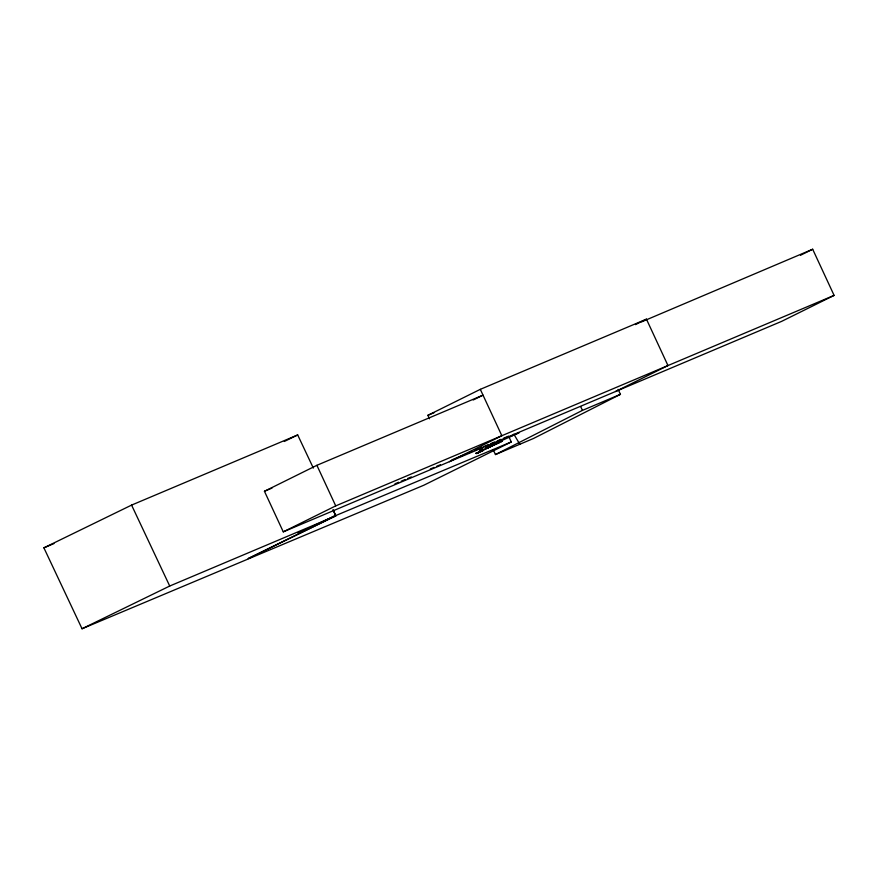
<?xml version="1.0" encoding="UTF-8"?>
<svg xmlns="http://www.w3.org/2000/svg" width="878" height="878" viewBox="0 0 878 878"><rect width="100%" height="100%" fill="white"/><g stroke="black" fill="none" stroke-linecap="round" stroke-linejoin="round"><path stroke-width="1.32" d="M499.011 442.468C498.825 442.589 500.284 442.029 498.32 442.764M501.514 441.36L500.921 441.612M492.371 445.695L491.691 445.936L493.008 445.42M492.262 445.75L491.735 445.914M494.61 444.542L493.974 444.872L495.115 444.4M496.992 443.445L496.235 443.774L497.288 443.368M501.634 441.36L501.097 441.568L501.865 441.239M478.938 451.994L478.203 452.313L479.366 451.852M482.702 450.194L483.965 449.69M488.366 447.615L487.367 447.978M498.265 442.962L487.114 448.131L499.417 442.347M476.952 453.366C476.908 453.125 479.399 452.576 476.644 453.322M488.058 447.747L487.246 448.054M485.589 448.834L484.985 449.108L485.688 448.79M489.957 446.737L490.517 446.562M494.534 444.641L493.974 444.872L494.819 444.509M496.41 443.73L497.497 443.302M493.118 449.591L495.455 454.552L582.454 410.377L620.439 394.332L618.101 389.371M620.439 394.332L533.44 438.506L495.455 454.552M482.911 450.085L483.515 449.887M482.735 450.162L483.043 450.03M490.012 446.726L489.595 446.924M477.237 453.213L478.027 452.872M641.675 321.82L812.677 249.242L834.1 295.392L781.65 321.359L283.276 531.848L264.443 491.274L316.892 465.307L483.01 395.144L473.253 399.973M429.485 418.795L427.871 415.316L480.321 389.338L646.449 319.175L667.971 365.555L615.522 391.522M635.474 324.608L646.449 319.175M800.484 255.278L812.677 249.242M283.276 531.848L335.725 505.882L834.1 295.392M449.404 461.685L501.854 435.718L480.321 389.338M476.644 453.059L475.876 453.388L476.436 453.213M476.721 453.059L475.898 453.399M478.17 452.313L478.784 452.027M480.496 451.237L481.649 450.776M480.672 451.16L481.528 450.831L480.727 451.138M503.522 438.265L508.571 436.146L511.281 441.941L423.854 485.216L82.038 628.758L43.9 547.839L131.579 505.102L297.697 434.939L313.325 468.084M485.161 449.064L486.247 448.614M499.505 442.325L498.517 442.71L499.176 442.523M511.281 441.941L335.714 515.595L248.167 558.595L335.846 515.858L333.146 510.162M284.307 441.469L297.697 434.939M82.038 628.758L169.717 586.032L335.846 515.858M331.544 517.296L334.244 515.979M334.913 515.649L335.594 515.32M478.06 452.883L476.183 453.586L476.842 453.246M499.055 442.512L499.352 442.391M328.844 518.602L308.826 528.205M329.524 518.272L330.874 517.614M479.597 451.062L481.232 450.348L479.597 451.062L479.97 451.874L481.945 451.04L480.475 447.879M482.746 449.624L481.111 450.337L482.746 449.624L481.66 447.275M479.97 451.874L481.012 451.38L480.639 450.568M480.145 447.999L481.484 451.149L482.538 450.655L482.154 449.843M481.945 451.04L480.903 451.544L479.432 448.384M482 447.154L483.46 450.315L482.417 450.809L480.957 447.659M476.48 453.498L477.412 453.081M476.831 453.41L478.258 452.796M308.145 528.523L298.948 532.507A52.175 39.773 67.1 0 1 297.949 532.847M502.216 440.383L519.03 432.777L509.218 436.926M501.118 441.557L501.986 441.173L501.217 441.535M485.611 447.582L502.359 440.449M43.9 547.839L53.964 543.581M427.871 415.316L434.16 412.649M264.443 491.274L271.993 488.08M394.935 483.822L398.722 482.231M401.246 481.177L405.032 479.586M407.557 478.521L411.343 476.941M430.286 468.995L434.072 467.403M436.596 466.339L440.394 464.747M451.753 459.984L465.647 454.156M468.172 453.103L471.958 451.511M474.482 450.447L478.269 448.867M483.317 446.737L488.377 444.619M490.901 443.566L494.687 441.974M497.211 440.921L500.998 439.329M481.484 451.149L483.46 450.315M502.238 441.096L477.753 452.719M519.908 444.411L513.849 434.182M580.698 406.657L582.454 410.377M131.579 505.102L169.717 586.032M480.617 447.78L481.704 450.129M479.103 448.504L480.189 450.853M316.892 465.307L335.725 505.882M333.058 509.778L335.714 515.595"/></g></svg>
